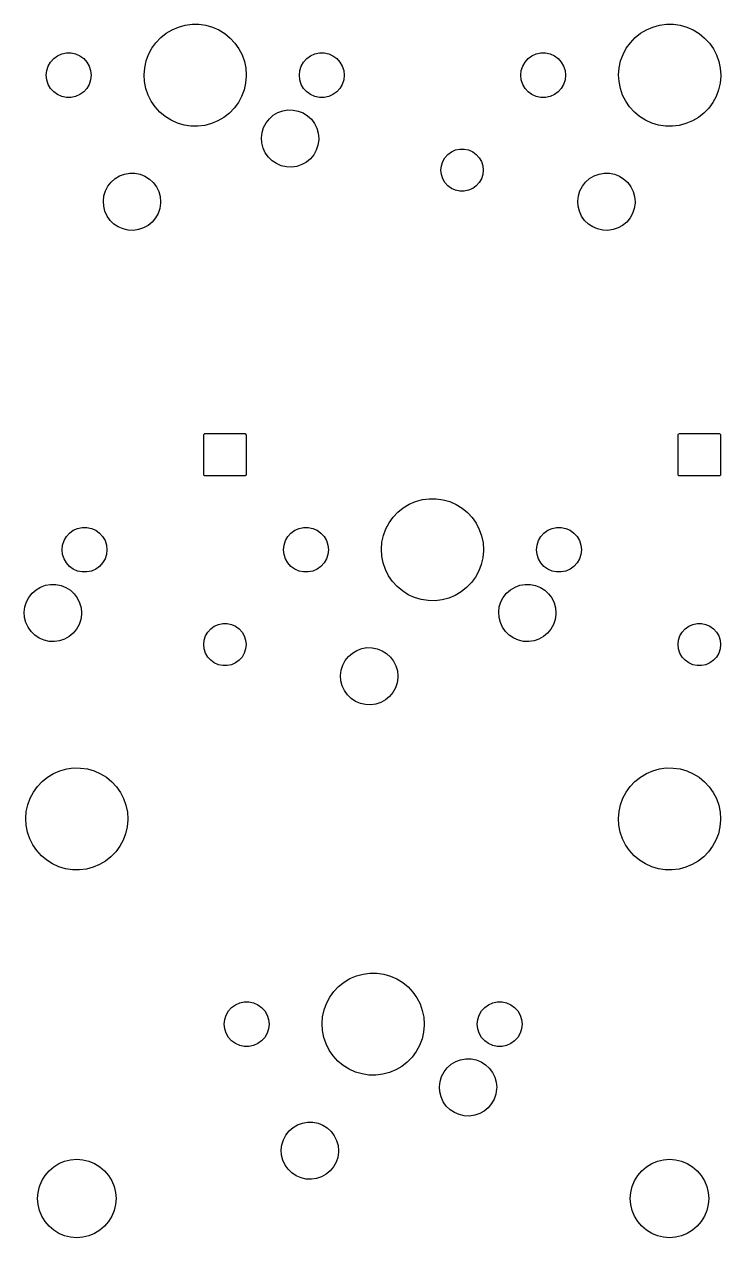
# Model space of a CAD drawing. Extents: x -119 to 120, y -47 to 51.
# Drawn here: x 2.66 to 30.62, y -46.67 to 2.05 of the extents above; entities that cross this region are included whole.
import ezdxf

# ---------------------------------------------------------------- set-up
doc = ezdxf.new("R2010")
doc.units = 0
doc.layers.add('BLACK', color=7, linetype='CONTINUOUS')

msp = doc.modelspace()

# ---------------------------------------------------------------- linework, layer by layer
at = {"layer": 'BLACK', "linetype": 'CONTINUOUS'}
for p, q in [((8.85082, 1.93597), (9.1198, 2.00956)), ((9.1198, 2.00956), (9.39628, 2.04595)), ((9.39628, 2.04595), (9.67514, 2.04449)), ((9.67514, 2.04449), (9.95122, 2.0052)), ((9.95122, 2.0052), (10.2194, 1.92881)), ((27.9008, 1.93597), (28.1698, 2.00956)), ((28.1698, 2.00956), (28.4463, 2.04595)), ((28.4463, 2.04595), (28.7251, 2.04449)), ((28.7251, 2.04449), (29.0012, 2.0052)), ((29.0012, 2.0052), (29.2694, 1.92881)), ((7.94545, 1.30672), (8.1374, 1.509)), ((8.1374, 1.509), (8.35504, 1.68336)), ((8.35504, 1.68336), (8.59432, 1.82656)), ((8.59432, 1.82656), (8.85082, 1.93597)), ((10.2194, 1.92881), (10.4748, 1.81672)), ((10.4748, 1.81672), (10.7125, 1.67101)), ((10.7125, 1.67101), (10.9283, 1.49439)), ((10.9283, 1.49439), (11.1181, 1.29011)), ((26.9954, 1.30672), (27.1874, 1.509)), ((27.1874, 1.509), (27.405, 1.68336)), ((27.405, 1.68336), (27.6443, 1.82656)), ((27.6443, 1.82656), (27.9008, 1.93597)), ((29.2694, 1.92881), (29.5248, 1.81672)), ((29.5248, 1.81672), (29.7625, 1.67101)), ((29.7625, 1.67101), (29.9783, 1.49439)), ((29.9783, 1.49439), (30.1681, 1.29011)), ((7.65223, 0.83381), (7.78272, 1.08026)), ((7.78272, 1.08026), (7.94545, 1.30672)), ((11.1181, 1.29011), (11.2785, 1.06195)), ((11.2785, 1.06195), (11.4064, 0.814153)), ((26.7022, 0.83381), (26.8327, 1.08026)), ((26.8327, 1.08026), (26.9954, 1.30672)), ((30.1681, 1.29011), (30.3285, 1.06195)), ((30.3285, 1.06195), (30.4564, 0.814153)), ((3.62281, 0.366063), (3.71688, 0.529007)), ((3.71688, 0.529007), (3.84278, 0.66883)), ((3.84278, 0.66883), (3.995, 0.779423)), ((3.995, 0.779423), (4.16688, 0.855951)), ((4.16688, 0.855951), (4.35092, 0.89507)), ((4.35092, 0.89507), (4.53908, 0.89507)), ((4.53908, 0.89507), (4.72311, 0.855951)), ((4.72311, 0.855951), (4.895, 0.779423)), ((4.895, 0.779423), (5.04722, 0.66883)), ((5.04722, 0.66883), (5.17312, 0.529007)), ((5.17312, 0.529007), (5.26719, 0.366063)), ((7.49699, 0.29947), (7.5564, 0.571932)), ((7.5564, 0.571932), (7.65223, 0.83381)), ((11.4064, 0.814153), (11.4995, 0.551286)), ((11.4995, 0.551286), (11.556, 0.278217)), ((13.7828, 0.366063), (13.8769, 0.529007)), ((13.8769, 0.529007), (14.0028, 0.66883)), ((14.0028, 0.66883), (14.155, 0.779423)), ((14.155, 0.779423), (14.3269, 0.855951)), ((14.3269, 0.855951), (14.5109, 0.89507)), ((14.5109, 0.89507), (14.6991, 0.89507)), ((14.6991, 0.89507), (14.8831, 0.855951)), ((14.8831, 0.855951), (15.055, 0.779423)), ((15.055, 0.779423), (15.2072, 0.66883)), ((15.2072, 0.66883), (15.3331, 0.529007)), ((15.3331, 0.529007), (15.4272, 0.366063)), ((22.6728, 0.366063), (22.7669, 0.529007)), ((22.7669, 0.529007), (22.8928, 0.66883)), ((22.8928, 0.66883), (23.045, 0.779423)), ((23.045, 0.779423), (23.2169, 0.855951)), ((23.2169, 0.855951), (23.4009, 0.89507)), ((23.4009, 0.89507), (23.5891, 0.89507)), ((23.5891, 0.89507), (23.7731, 0.855951)), ((23.7731, 0.855951), (23.945, 0.779423)), ((23.945, 0.779423), (24.0972, 0.66883)), ((24.0972, 0.66883), (24.2231, 0.529007)), ((24.2231, 0.529007), (24.3172, 0.366063)), ((26.547, 0.29947), (26.6064, 0.571932)), ((26.6064, 0.571932), (26.7022, 0.83381)), ((30.4564, 0.814153), (30.5495, 0.551286)), ((30.5495, 0.551286), (30.606, 0.278217)), ((3.545, 0), (3.56467, 0.187121)), ((3.56467, -0.187121), (3.545, 0)), ((3.56467, 0.187121), (3.62281, 0.366063)), ((5.26719, 0.366063), (5.32533, 0.187121)), ((5.32533, 0.187121), (5.345, 0)), ((5.345, 0), (5.32533, -0.187121)), ((7.47511, 0.021467), (7.49699, 0.29947)), ((7.49116, -0.256933), (7.47511, 0.021467)), ((11.556, 0.278217), (11.575, 0)), ((11.575, 0), (11.5746, -0.042932)), ((13.705, 0), (13.7247, 0.187121)), ((13.7247, -0.187121), (13.705, 0)), ((13.7247, 0.187121), (13.7828, 0.366063)), ((15.4272, 0.366063), (15.4853, 0.187121)), ((15.4853, 0.187121), (15.505, 0)), ((15.505, 0), (15.4853, -0.187121)), ((22.595, 0), (22.6147, 0.187121)), ((22.6147, -0.187121), (22.595, 0)), ((22.6147, 0.187121), (22.6728, 0.366063)), ((24.3172, 0.366063), (24.3753, 0.187121)), ((24.3753, 0.187121), (24.395, 0)), ((24.395, 0), (24.3753, -0.187121)), ((26.5251, 0.021467), (26.547, 0.29947)), ((26.5412, -0.256933), (26.5251, 0.021467)), ((30.606, 0.278217), (30.625, 0)), ((30.625, 0), (30.6245, -0.042932)), ((3.62281, -0.366063), (3.56467, -0.187121)), ((3.71688, -0.529007), (3.62281, -0.366063)), ((5.26719, -0.366063), (5.17312, -0.529007)), ((5.32533, -0.187121), (5.26719, -0.366063)), ((7.54485, -0.530579), (7.49116, -0.256933)), ((11.5498, -0.320691), (11.4875, -0.592515)), ((11.5746, -0.042932), (11.5498, -0.320691)), ((13.7828, -0.366063), (13.7247, -0.187121)), ((13.8769, -0.529007), (13.7828, -0.366063)), ((15.4272, -0.366063), (15.3331, -0.529007)), ((15.4853, -0.187121), (15.4272, -0.366063)), ((22.6728, -0.366063), (22.6147, -0.187121)), ((22.7669, -0.529007), (22.6728, -0.366063)), ((24.3172, -0.366063), (24.2231, -0.529007)), ((24.3753, -0.187121), (24.3172, -0.366063)), ((26.5949, -0.530579), (26.5412, -0.256933)), ((30.5998, -0.320691), (30.5375, -0.592515)), ((30.6245, -0.042932), (30.5998, -0.320691)), ((3.84278, -0.66883), (3.71688, -0.529007)), ((3.995, -0.779423), (3.84278, -0.66883)), ((4.16688, -0.855951), (3.995, -0.779423)), ((4.35092, -0.89507), (4.16688, -0.855951)), ((4.53908, -0.89507), (4.35092, -0.89507)), ((4.72311, -0.855951), (4.53908, -0.89507)), ((4.895, -0.779423), (4.72311, -0.855951)), ((5.04722, -0.66883), (4.895, -0.779423)), ((5.17312, -0.529007), (5.04722, -0.66883)), ((7.63518, -0.794407), (7.54485, -0.530579)), ((7.76048, -1.04353), (7.63518, -0.794407)), ((11.3889, -0.853376), (11.2559, -1.09844)), ((11.4875, -0.592515), (11.3889, -0.853376)), ((14.0028, -0.66883), (13.8769, -0.529007)), ((14.155, -0.779423), (14.0028, -0.66883)), ((14.3269, -0.855951), (14.155, -0.779423)), ((14.5109, -0.89507), (14.3269, -0.855951)), ((14.6991, -0.89507), (14.5109, -0.89507)), ((14.8831, -0.855951), (14.6991, -0.89507)), ((15.055, -0.779423), (14.8831, -0.855951)), ((15.2072, -0.66883), (15.055, -0.779423)), ((15.3331, -0.529007), (15.2072, -0.66883)), ((22.8928, -0.66883), (22.7669, -0.529007)), ((23.045, -0.779423), (22.8928, -0.66883)), ((23.2169, -0.855951), (23.045, -0.779423)), ((23.4009, -0.89507), (23.2169, -0.855951)), ((23.5891, -0.89507), (23.4009, -0.89507)), ((23.7731, -0.855951), (23.5891, -0.89507)), ((23.945, -0.779423), (23.7731, -0.855951)), ((24.0972, -0.66883), (23.945, -0.779423)), ((24.2231, -0.529007), (24.0972, -0.66883)), ((26.6852, -0.794407), (26.5949, -0.530579)), ((26.8105, -1.04353), (26.6852, -0.794407)), ((30.4389, -0.853376), (30.3059, -1.09844)), ((30.5375, -0.592515), (30.4389, -0.853376)), ((7.91843, -1.27335), (7.76048, -1.04353)), ((8.10611, -1.47961), (7.91843, -1.27335)), ((11.0908, -1.32319), (10.8967, -1.52345)), ((11.2559, -1.09844), (11.0908, -1.32319)), ((12.8399, -1.50203), (13.0374, -1.42918)), ((13.0374, -1.42918), (13.2448, -1.39355)), ((13.2448, -1.39355), (13.4552, -1.3963)), ((13.4552, -1.3963), (13.6616, -1.43736)), ((13.6616, -1.43736), (13.8571, -1.51534)), ((26.9684, -1.27335), (26.8105, -1.04353)), ((27.1561, -1.47961), (26.9684, -1.27335)), ((30.1408, -1.32319), (29.9467, -1.52345)), ((30.3059, -1.09844), (30.1408, -1.32319)), ((8.32004, -1.65848), (8.10611, -1.47961)), ((8.55627, -1.80667), (8.32004, -1.65848)), ((8.81043, -1.92143), (8.55627, -1.80667)), ((9.07781, -2.00063), (8.81043, -1.92143)), ((10.1789, -1.94293), (9.90913, -2.01369)), ((10.4365, -1.83621), (10.1789, -1.94293)), ((10.6773, -1.69551), (10.4365, -1.83621)), ((10.8967, -1.52345), (10.6773, -1.69551)), ((12.2725, -2.09991), (12.3705, -1.91366)), ((12.3705, -1.91366), (12.5008, -1.74839)), ((12.5008, -1.74839), (12.659, -1.60963)), ((12.659, -1.60963), (12.8399, -1.50203)), ((13.8571, -1.51534), (14.0351, -1.62764)), ((14.0351, -1.62764), (14.1896, -1.7705)), ((14.1896, -1.7705), (14.3155, -1.93913)), ((14.3155, -1.93913), (14.4086, -2.12788)), ((27.37, -1.65848), (27.1561, -1.47961)), ((27.6063, -1.80667), (27.37, -1.65848)), ((27.8604, -1.92143), (27.6063, -1.80667)), ((28.1278, -2.00063), (27.8604, -1.92143)), ((29.2289, -1.94293), (28.9591, -2.01369)), ((29.4865, -1.83621), (29.2289, -1.94293)), ((29.7273, -1.69551), (29.4865, -1.83621)), ((29.9467, -1.52345), (29.7273, -1.69551)), ((9.35346, -2.04281), (9.07781, -2.00063)), ((9.63229, -2.04719), (9.35346, -2.04281)), ((9.90913, -2.01369), (9.63229, -2.04719)), ((12.1854, -2.5099), (12.2101, -2.3009)), ((12.2101, -2.3009), (12.2725, -2.09991)), ((14.4086, -2.12788), (14.4657, -2.33043)), ((14.4657, -2.33043), (14.485, -2.54)), ((28.4035, -2.04281), (28.1278, -2.00063)), ((28.6823, -2.04719), (28.4035, -2.04281)), ((28.9591, -2.01369), (28.6823, -2.04719)), ((12.1992, -2.7199), (12.1854, -2.5099)), ((12.251, -2.92388), (12.1992, -2.7199)), ((14.4532, -2.80846), (14.3856, -3.00775)), ((14.4834, -2.60019), (14.4532, -2.80846)), ((14.485, -2.54), (14.4834, -2.60019)), ((12.3391, -3.115), (12.251, -2.92388)), ((12.4605, -3.28686), (12.3391, -3.115)), ((12.6113, -3.43372), (12.4605, -3.28686)), ((14.1482, -3.35317), (13.9864, -3.48774)), ((14.2827, -3.19137), (14.1482, -3.35317)), ((14.3856, -3.00775), (14.2827, -3.19137)), ((19.4641, -3.46427), (19.553, -3.31038)), ((19.553, -3.31038), (19.6719, -3.17833)), ((19.6719, -3.17833), (19.8156, -3.07388)), ((19.8156, -3.07388), (19.978, -3.0016)), ((19.978, -3.0016), (20.1518, -2.96466)), ((20.1518, -2.96466), (20.3295, -2.96466)), ((20.3295, -2.96466), (20.5033, -3.0016)), ((20.5033, -3.0016), (20.6656, -3.07388)), ((20.6656, -3.07388), (20.8094, -3.17833)), ((20.8094, -3.17833), (20.9283, -3.31038)), ((20.9283, -3.31038), (21.0171, -3.46427)), ((12.7863, -3.55064), (12.6113, -3.43372)), ((12.9796, -3.63372), (12.7863, -3.55064)), ((13.1849, -3.68016), (12.9796, -3.63372)), ((13.3952, -3.68842), (13.1849, -3.68016)), ((13.6035, -3.65822), (13.3952, -3.68842)), ((13.8027, -3.59058), (13.6035, -3.65822)), ((13.9864, -3.48774), (13.8027, -3.59058)), ((19.3906, -3.81), (19.4092, -3.63327)), ((19.4092, -3.98672), (19.3906, -3.81)), ((19.4092, -3.63327), (19.4641, -3.46427)), ((21.0171, -3.46427), (21.072, -3.63327)), ((21.072, -3.63327), (21.0906, -3.81)), ((21.0906, -3.81), (21.072, -3.98672)), ((6.02053, -4.45366), (6.15082, -4.28839)), ((6.15082, -4.28839), (6.30905, -4.14963)), ((6.30905, -4.14963), (6.48991, -4.04203)), ((6.48991, -4.04203), (6.68736, -3.96918)), ((6.68736, -3.96918), (6.89477, -3.93354)), ((6.89477, -3.93354), (7.10521, -3.9363)), ((7.10521, -3.9363), (7.31162, -3.97736)), ((7.31162, -3.97736), (7.50709, -4.05534)), ((7.50709, -4.05534), (7.68508, -4.16764)), ((7.68508, -4.16764), (7.83962, -4.3105)), ((7.83962, -4.3105), (7.96554, -4.47913)), ((19.4641, -4.15573), (19.4092, -3.98672)), ((19.553, -4.30962), (19.4641, -4.15573)), ((19.6719, -4.44167), (19.553, -4.30962)), ((20.9283, -4.30962), (20.8094, -4.44167)), ((21.0171, -4.15573), (20.9283, -4.30962)), ((21.072, -3.98672), (21.0171, -4.15573)), ((25.0705, -4.45366), (25.2008, -4.28839)), ((25.2008, -4.28839), (25.359, -4.14963)), ((25.359, -4.14963), (25.5399, -4.04203)), ((25.5399, -4.04203), (25.7374, -3.96918)), ((25.7374, -3.96918), (25.9448, -3.93354)), ((25.9448, -3.93354), (26.1552, -3.9363)), ((26.1552, -3.9363), (26.3616, -3.97736)), ((26.3616, -3.97736), (26.5571, -4.05534)), ((26.5571, -4.05534), (26.7351, -4.16764)), ((26.7351, -4.16764), (26.8896, -4.3105)), ((26.8896, -4.3105), (27.0155, -4.47913)), ((5.83539, -5.0499), (5.86013, -4.8409)), ((5.86013, -4.8409), (5.92254, -4.63991)), ((5.92254, -4.63991), (6.02053, -4.45366)), ((7.96554, -4.47913), (8.05862, -4.66788)), ((8.05862, -4.66788), (8.11574, -4.87043)), ((8.11574, -4.87043), (8.135, -5.08)), ((19.8156, -4.54612), (19.6719, -4.44167)), ((19.978, -4.6184), (19.8156, -4.54612)), ((20.1518, -4.65534), (19.978, -4.6184)), ((20.3295, -4.65534), (20.1518, -4.65534)), ((20.5033, -4.6184), (20.3295, -4.65534)), ((20.6656, -4.54612), (20.5033, -4.6184)), ((20.8094, -4.44167), (20.6656, -4.54612)), ((24.8854, -5.0499), (24.9101, -4.8409)), ((24.9101, -4.8409), (24.9725, -4.63991)), ((24.9725, -4.63991), (25.0705, -4.45366)), ((27.0155, -4.47913), (27.1086, -4.66788)), ((27.1086, -4.66788), (27.1657, -4.87043)), ((27.1657, -4.87043), (27.185, -5.08)), ((5.84916, -5.2599), (5.83539, -5.0499)), ((5.90096, -5.46388), (5.84916, -5.2599)), ((8.10323, -5.34846), (8.03558, -5.54775)), ((8.13342, -5.14019), (8.10323, -5.34846)), ((8.135, -5.08), (8.13342, -5.14019)), ((24.8992, -5.2599), (24.8854, -5.0499)), ((24.951, -5.46388), (24.8992, -5.2599)), ((27.1532, -5.34846), (27.0856, -5.54775)), ((27.1834, -5.14019), (27.1532, -5.34846)), ((27.185, -5.08), (27.1834, -5.14019)), ((5.98907, -5.655), (5.90096, -5.46388)), ((6.11053, -5.82686), (5.98907, -5.655)), ((6.26128, -5.97372), (6.11053, -5.82686)), ((7.93274, -5.73137), (7.79817, -5.89317)), ((8.03558, -5.54775), (7.93274, -5.73137)), ((25.0391, -5.655), (24.951, -5.46388)), ((25.1605, -5.82686), (25.0391, -5.655)), ((25.3113, -5.97372), (25.1605, -5.82686)), ((26.9827, -5.73137), (26.8482, -5.89317)), ((27.0856, -5.54775), (26.9827, -5.73137)), ((6.43627, -6.09064), (6.26128, -5.97372)), ((6.62963, -6.17371), (6.43627, -6.09064)), ((6.83489, -6.22016), (6.62963, -6.17371)), ((7.04519, -6.22842), (6.83489, -6.22016)), ((7.25346, -6.19822), (7.04519, -6.22842)), ((7.45275, -6.13058), (7.25346, -6.19822)), ((7.63637, -6.02774), (7.45275, -6.13058)), ((7.79817, -5.89317), (7.63637, -6.02774)), ((25.4863, -6.09064), (25.3113, -5.97372)), ((25.6796, -6.17371), (25.4863, -6.09064)), ((25.8849, -6.22016), (25.6796, -6.17371)), ((26.0952, -6.22842), (25.8849, -6.22016)), ((26.3035, -6.19822), (26.0952, -6.22842)), ((26.5027, -6.13058), (26.3035, -6.19822)), ((26.6864, -6.02774), (26.5027, -6.13058)), ((26.8482, -5.89317), (26.6864, -6.02774)), ((9.86562, -14.44), (9.86943, -14.4209)), ((9.86562, -16.04), (9.86562, -14.44)), ((9.86943, -14.4209), (9.88027, -14.4046)), ((9.88027, -14.4046), (9.89649, -14.3938)), ((9.89649, -14.3938), (9.91563, -14.39)), ((9.91563, -14.39), (11.5156, -14.39)), ((11.5156, -14.39), (11.5348, -14.3938)), ((11.5348, -14.3938), (11.551, -14.4046)), ((11.551, -14.4046), (11.5618, -14.4209)), ((11.5618, -14.4209), (11.5656, -14.44)), ((11.5656, -14.44), (11.5656, -16.04)), ((28.9156, -14.44), (28.9194, -14.4209)), ((28.9156, -16.04), (28.9156, -14.44)), ((28.9194, -14.4209), (28.9303, -14.4046)), ((28.9303, -14.4046), (28.9465, -14.3938)), ((28.9465, -14.3938), (28.9656, -14.39)), ((28.9656, -14.39), (30.5656, -14.39)), ((30.5656, -14.39), (30.5848, -14.3938)), ((30.5848, -14.3938), (30.601, -14.4046)), ((30.601, -14.4046), (30.6118, -14.4209)), ((30.6118, -14.4209), (30.6156, -14.44)), ((30.6156, -14.44), (30.6156, -16.04)), ((9.86943, -16.0591), (9.86562, -16.04)), ((9.88027, -16.0754), (9.86943, -16.0591)), ((9.89649, -16.0862), (9.88027, -16.0754)), ((11.551, -16.0754), (11.5348, -16.0862)), ((11.5618, -16.0591), (11.551, -16.0754)), ((11.5656, -16.04), (11.5618, -16.0591)), ((28.9194, -16.0591), (28.9156, -16.04)), ((28.9303, -16.0754), (28.9194, -16.0591)), ((28.9465, -16.0862), (28.9303, -16.0754)), ((30.601, -16.0754), (30.5848, -16.0862)), ((30.6118, -16.0591), (30.601, -16.0754)), ((30.6156, -16.04), (30.6118, -16.0591)), ((9.91563, -16.09), (9.89649, -16.0862)), ((11.5156, -16.09), (9.91563, -16.09)), ((11.5348, -16.0862), (11.5156, -16.09)), ((28.9656, -16.09), (28.9465, -16.0862)), ((30.5656, -16.09), (28.9656, -16.09)), ((30.5848, -16.0862), (30.5656, -16.09)), ((18.3758, -17.114), (18.6448, -17.0404)), ((18.6448, -17.0404), (18.9213, -17.004)), ((18.9213, -17.004), (19.2001, -17.0055)), ((19.2001, -17.0055), (19.4762, -17.0448)), ((19.4762, -17.0448), (19.7444, -17.1212)), ((17.6624, -17.541), (17.88, -17.3666)), ((17.88, -17.3666), (18.1193, -17.2234)), ((18.1193, -17.2234), (18.3758, -17.114)), ((19.7444, -17.1212), (19.9998, -17.2333)), ((19.9998, -17.2333), (20.2375, -17.379)), ((20.2375, -17.379), (20.4533, -17.5556)), ((17.1772, -18.2162), (17.3077, -17.9697)), ((17.3077, -17.9697), (17.4704, -17.7433)), ((17.4704, -17.7433), (17.6624, -17.541)), ((20.4533, -17.5556), (20.6431, -17.7599)), ((20.6431, -17.7599), (20.8035, -17.988)), ((20.8035, -17.988), (20.9314, -18.2358)), ((4.35189, -18.521), (4.47778, -18.3812)), ((4.47778, -18.3812), (4.63, -18.2706)), ((4.63, -18.2706), (4.80188, -18.194)), ((4.80188, -18.194), (4.98592, -18.1549)), ((4.98592, -18.1549), (5.17408, -18.1549)), ((5.17408, -18.1549), (5.35811, -18.194)), ((5.35811, -18.194), (5.53, -18.2706)), ((5.53, -18.2706), (5.68222, -18.3812)), ((5.68222, -18.3812), (5.80811, -18.521)), ((13.2419, -18.521), (13.3678, -18.3812)), ((13.3678, -18.3812), (13.52, -18.2706)), ((13.52, -18.2706), (13.6919, -18.194)), ((13.6919, -18.194), (13.8759, -18.1549)), ((13.8759, -18.1549), (14.0641, -18.1549)), ((14.0641, -18.1549), (14.2481, -18.194)), ((14.2481, -18.194), (14.42, -18.2706)), ((14.42, -18.2706), (14.5722, -18.3812)), ((14.5722, -18.3812), (14.6981, -18.521)), ((17.022, -18.7505), (17.0814, -18.4781)), ((17.0814, -18.4781), (17.1772, -18.2162)), ((20.9314, -18.2358), (21.0245, -18.4987)), ((21.0245, -18.4987), (21.081, -18.7718)), ((23.4019, -18.521), (23.5278, -18.3812)), ((23.5278, -18.3812), (23.68, -18.2706)), ((23.68, -18.2706), (23.8519, -18.194)), ((23.8519, -18.194), (24.0359, -18.1549)), ((24.0359, -18.1549), (24.2241, -18.1549)), ((24.2241, -18.1549), (24.4081, -18.194)), ((24.4081, -18.194), (24.58, -18.2706)), ((24.58, -18.2706), (24.7322, -18.3812)), ((24.7322, -18.3812), (24.8581, -18.521)), ((4.18, -19.05), (4.19967, -18.8629)), ((4.19967, -18.8629), (4.25781, -18.6839)), ((4.25781, -18.6839), (4.35189, -18.521)), ((5.80811, -18.521), (5.90219, -18.6839)), ((5.90219, -18.6839), (5.96033, -18.8629)), ((5.96033, -18.8629), (5.98, -19.05)), ((13.07, -19.05), (13.0897, -18.8629)), ((13.0897, -18.8629), (13.1478, -18.6839)), ((13.1478, -18.6839), (13.2419, -18.521)), ((14.6981, -18.521), (14.7922, -18.6839)), ((14.7922, -18.6839), (14.8503, -18.8629)), ((14.8503, -18.8629), (14.87, -19.05)), ((17.0001, -19.0285), (17.022, -18.7505)), ((21.081, -18.7718), (21.1, -19.05)), ((23.23, -19.05), (23.2497, -18.8629)), ((23.2497, -18.8629), (23.3078, -18.6839)), ((23.3078, -18.6839), (23.4019, -18.521)), ((24.8581, -18.521), (24.9522, -18.6839)), ((24.9522, -18.6839), (25.0103, -18.8629)), ((25.0103, -18.8629), (25.03, -19.05)), ((4.19967, -19.2371), (4.18, -19.05)), ((4.25781, -19.4161), (4.19967, -19.2371)), ((4.35189, -19.579), (4.25781, -19.4161)), ((5.90219, -19.4161), (5.80811, -19.579)), ((5.96033, -19.2371), (5.90219, -19.4161)), ((5.98, -19.05), (5.96033, -19.2371)), ((13.0897, -19.2371), (13.07, -19.05)), ((13.1478, -19.4161), (13.0897, -19.2371)), ((13.2419, -19.579), (13.1478, -19.4161)), ((14.7922, -19.4161), (14.6981, -19.579)), ((14.8503, -19.2371), (14.7922, -19.4161)), ((14.87, -19.05), (14.8503, -19.2371)), ((17.0162, -19.3069), (17.0001, -19.0285)), ((17.0699, -19.5806), (17.0162, -19.3069)), ((21.0748, -19.3707), (21.0125, -19.6425)), ((21.0996, -19.0929), (21.0748, -19.3707)), ((21.1, -19.05), (21.0996, -19.0929)), ((23.2497, -19.2371), (23.23, -19.05)), ((23.3078, -19.4161), (23.2497, -19.2371)), ((23.4019, -19.579), (23.3078, -19.4161)), ((24.9522, -19.4161), (24.8581, -19.579)), ((25.0103, -19.2371), (24.9522, -19.4161)), ((25.03, -19.05), (25.0103, -19.2371)), ((4.47778, -19.7188), (4.35189, -19.579)), ((4.63, -19.8294), (4.47778, -19.7188)), ((4.80188, -19.906), (4.63, -19.8294)), ((4.98592, -19.9451), (4.80188, -19.906)), ((5.17408, -19.9451), (4.98592, -19.9451)), ((5.35811, -19.906), (5.17408, -19.9451)), ((5.53, -19.8294), (5.35811, -19.906)), ((5.68222, -19.7188), (5.53, -19.8294)), ((5.80811, -19.579), (5.68222, -19.7188)), ((13.3678, -19.7188), (13.2419, -19.579)), ((13.52, -19.8294), (13.3678, -19.7188)), ((13.6919, -19.906), (13.52, -19.8294)), ((13.8759, -19.9451), (13.6919, -19.906)), ((14.0641, -19.9451), (13.8759, -19.9451)), ((14.2481, -19.906), (14.0641, -19.9451)), ((14.42, -19.8294), (14.2481, -19.906)), ((14.5722, -19.7188), (14.42, -19.8294)), ((14.6981, -19.579), (14.5722, -19.7188)), ((17.1602, -19.8444), (17.0699, -19.5806)), ((17.2855, -20.0935), (17.1602, -19.8444)), ((20.9139, -19.9034), (20.7809, -20.1484)), ((21.0125, -19.6425), (20.9139, -19.9034)), ((23.5278, -19.7188), (23.4019, -19.579)), ((23.68, -19.8294), (23.5278, -19.7188)), ((23.8519, -19.906), (23.68, -19.8294)), ((24.0359, -19.9451), (23.8519, -19.906)), ((24.2241, -19.9451), (24.0359, -19.9451)), ((24.4081, -19.906), (24.2241, -19.9451)), ((24.58, -19.8294), (24.4081, -19.906)), ((24.7322, -19.7188), (24.58, -19.8294)), ((24.8581, -19.579), (24.7322, -19.7188)), ((3.51236, -20.4792), (3.71977, -20.4435)), ((3.71977, -20.4435), (3.93021, -20.4463)), ((3.93021, -20.4463), (4.13662, -20.4874)), ((17.4434, -20.3234), (17.2855, -20.0935)), ((17.6311, -20.5296), (17.4434, -20.3234)), ((20.6158, -20.3732), (20.4217, -20.5734)), ((20.7809, -20.1484), (20.6158, -20.3732)), ((22.5624, -20.4792), (22.7698, -20.4435)), ((22.7698, -20.4435), (22.9802, -20.4463)), ((22.9802, -20.4463), (23.1866, -20.4874)), ((2.84553, -20.9637), (2.97582, -20.7984)), ((2.97582, -20.7984), (3.13405, -20.6596)), ((3.13405, -20.6596), (3.31491, -20.552)), ((3.31491, -20.552), (3.51236, -20.4792)), ((4.13662, -20.4874), (4.33209, -20.5653)), ((4.33209, -20.5653), (4.51008, -20.6776)), ((4.51008, -20.6776), (4.66462, -20.8205)), ((4.66462, -20.8205), (4.79054, -20.9891)), ((17.845, -20.7085), (17.6311, -20.5296)), ((18.0813, -20.8567), (17.845, -20.7085)), ((18.3354, -20.9714), (18.0813, -20.8567)), ((19.9615, -20.8862), (19.7039, -20.9929)), ((20.2023, -20.7455), (19.9615, -20.8862)), ((20.4217, -20.5734), (20.2023, -20.7455)), ((21.8955, -20.9637), (22.0258, -20.7984)), ((22.0258, -20.7984), (22.184, -20.6596)), ((22.184, -20.6596), (22.3649, -20.552)), ((22.3649, -20.552), (22.5624, -20.4792)), ((23.1866, -20.4874), (23.3821, -20.5653)), ((23.3821, -20.5653), (23.5601, -20.6776)), ((23.5601, -20.6776), (23.7146, -20.8205)), ((23.7146, -20.8205), (23.8405, -20.9891)), ((2.66039, -21.5599), (2.68513, -21.3509)), ((2.68513, -21.3509), (2.74754, -21.1499)), ((2.74754, -21.1499), (2.84553, -20.9637)), ((4.79054, -20.9891), (4.88362, -21.1779)), ((4.88362, -21.1779), (4.94074, -21.3804)), ((4.94074, -21.3804), (4.96, -21.59)), ((18.6028, -21.0506), (18.3354, -20.9714)), ((18.8785, -21.0928), (18.6028, -21.0506)), ((19.1573, -21.0972), (18.8785, -21.0928)), ((19.4341, -21.0637), (19.1573, -21.0972)), ((19.7039, -20.9929), (19.4341, -21.0637)), ((21.7104, -21.5599), (21.7351, -21.3509)), ((21.7351, -21.3509), (21.7975, -21.1499)), ((21.7975, -21.1499), (21.8955, -20.9637)), ((23.8405, -20.9891), (23.9336, -21.1779)), ((23.9336, -21.1779), (23.9907, -21.3804)), ((23.9907, -21.3804), (24.01, -21.59)), ((2.67416, -21.7699), (2.66039, -21.5599)), ((2.72596, -21.9739), (2.67416, -21.7699)), ((4.92822, -21.8585), (4.86058, -22.0577)), ((4.95842, -21.6502), (4.92822, -21.8585)), ((4.96, -21.59), (4.95842, -21.6502)), ((21.7242, -21.7699), (21.7104, -21.5599)), ((21.776, -21.9739), (21.7242, -21.7699)), ((23.9782, -21.8585), (23.9106, -22.0577)), ((24.0084, -21.6502), (23.9782, -21.8585)), ((24.01, -21.59), (24.0084, -21.6502)), ((2.81407, -22.165), (2.72596, -21.9739)), ((2.93553, -22.3369), (2.81407, -22.165)), ((3.08628, -22.4837), (2.93553, -22.3369)), ((4.62317, -22.4032), (4.46137, -22.5377)), ((4.75774, -22.2414), (4.62317, -22.4032)), ((4.86058, -22.0577), (4.75774, -22.2414)), ((9.93911, -22.5143), (10.028, -22.3604)), ((10.028, -22.3604), (10.1469, -22.2283)), ((10.1469, -22.2283), (10.2906, -22.1239)), ((10.2906, -22.1239), (10.453, -22.0516)), ((10.453, -22.0516), (10.6268, -22.0147)), ((10.6268, -22.0147), (10.8045, -22.0147)), ((10.8045, -22.0147), (10.9783, -22.0516)), ((10.9783, -22.0516), (11.1406, -22.1239)), ((11.1406, -22.1239), (11.2844, -22.2283)), ((11.2844, -22.2283), (11.4033, -22.3604)), ((11.4033, -22.3604), (11.4921, -22.5143)), ((21.8641, -22.165), (21.776, -21.9739)), ((21.9855, -22.3369), (21.8641, -22.165)), ((22.1363, -22.4837), (21.9855, -22.3369)), ((23.6732, -22.4032), (23.5114, -22.5377)), ((23.8077, -22.2414), (23.6732, -22.4032)), ((23.9106, -22.0577), (23.8077, -22.2414)), ((28.9891, -22.5143), (29.078, -22.3604)), ((29.078, -22.3604), (29.1969, -22.2283)), ((29.1969, -22.2283), (29.3406, -22.1239)), ((29.3406, -22.1239), (29.503, -22.0516)), ((29.503, -22.0516), (29.6768, -22.0147)), ((29.6768, -22.0147), (29.8545, -22.0147)), ((29.8545, -22.0147), (30.0283, -22.0516)), ((30.0283, -22.0516), (30.1906, -22.1239)), ((30.1906, -22.1239), (30.3344, -22.2283)), ((30.3344, -22.2283), (30.4533, -22.3604)), ((30.4533, -22.3604), (30.5421, -22.5143)), ((3.26127, -22.6006), (3.08628, -22.4837)), ((3.45463, -22.6837), (3.26127, -22.6006)), ((3.65989, -22.7302), (3.45463, -22.6837)), ((3.87019, -22.7384), (3.65989, -22.7302)), ((4.07846, -22.7082), (3.87019, -22.7384)), ((4.27775, -22.6406), (4.07846, -22.7082)), ((4.46137, -22.5377), (4.27775, -22.6406)), ((9.86562, -22.86), (9.8842, -22.6833)), ((9.8842, -23.0367), (9.86562, -22.86)), ((9.8842, -22.6833), (9.93911, -22.5143)), ((11.4921, -22.5143), (11.547, -22.6833)), ((11.547, -22.6833), (11.5656, -22.86)), ((11.5656, -22.86), (11.547, -23.0367)), ((22.3113, -22.6006), (22.1363, -22.4837)), ((22.5046, -22.6837), (22.3113, -22.6006)), ((22.7099, -22.7302), (22.5046, -22.6837)), ((22.9202, -22.7384), (22.7099, -22.7302)), ((23.1285, -22.7082), (22.9202, -22.7384)), ((23.3277, -22.6406), (23.1285, -22.7082)), ((23.5114, -22.5377), (23.3277, -22.6406)), ((28.9156, -22.86), (28.9342, -22.6833)), ((28.9342, -23.0367), (28.9156, -22.86)), ((28.9342, -22.6833), (28.9891, -22.5143)), ((30.5421, -22.5143), (30.597, -22.6833)), ((30.597, -22.6833), (30.6156, -22.86)), ((30.6156, -22.86), (30.597, -23.0367)), ((9.93911, -23.2057), (9.8842, -23.0367)), ((10.028, -23.3596), (9.93911, -23.2057)), ((10.1469, -23.4917), (10.028, -23.3596)), ((11.4033, -23.3596), (11.2844, -23.4917)), ((11.4921, -23.2057), (11.4033, -23.3596)), ((11.547, -23.0367), (11.4921, -23.2057)), ((15.5455, -23.5037), (15.6758, -23.3384)), ((15.6758, -23.3384), (15.834, -23.1996)), ((15.834, -23.1996), (16.0149, -23.092)), ((16.0149, -23.092), (16.2124, -23.0192)), ((16.2124, -23.0192), (16.4198, -22.9835)), ((16.4198, -22.9835), (16.6302, -22.9863)), ((16.6302, -22.9863), (16.8366, -23.0274)), ((16.8366, -23.0274), (17.0321, -23.1053)), ((17.0321, -23.1053), (17.2101, -23.2176)), ((17.2101, -23.2176), (17.3646, -23.3605)), ((17.3646, -23.3605), (17.4905, -23.5291)), ((28.9891, -23.2057), (28.9342, -23.0367)), ((29.078, -23.3596), (28.9891, -23.2057)), ((29.1969, -23.4917), (29.078, -23.3596)), ((30.4533, -23.3596), (30.3344, -23.4917)), ((30.5421, -23.2057), (30.4533, -23.3596)), ((30.597, -23.0367), (30.5421, -23.2057)), ((10.2906, -23.5961), (10.1469, -23.4917)), ((10.453, -23.6684), (10.2906, -23.5961)), ((10.6268, -23.7053), (10.453, -23.6684)), ((10.8045, -23.7053), (10.6268, -23.7053)), ((10.9783, -23.6684), (10.8045, -23.7053)), ((11.1406, -23.5961), (10.9783, -23.6684)), ((11.2844, -23.4917), (11.1406, -23.5961)), ((15.3851, -23.8909), (15.4475, -23.6899)), ((15.4475, -23.6899), (15.5455, -23.5037)), ((17.4905, -23.5291), (17.5836, -23.7179)), ((17.5836, -23.7179), (17.6407, -23.9204)), ((29.3406, -23.5961), (29.1969, -23.4917)), ((29.503, -23.6684), (29.3406, -23.5961)), ((29.6768, -23.7053), (29.503, -23.6684)), ((29.8545, -23.7053), (29.6768, -23.7053)), ((30.0283, -23.6684), (29.8545, -23.7053)), ((30.1906, -23.5961), (30.0283, -23.6684)), ((30.3344, -23.4917), (30.1906, -23.5961)), ((15.3604, -24.0999), (15.3851, -23.8909)), ((15.3742, -24.3099), (15.3604, -24.0999)), ((15.426, -24.5139), (15.3742, -24.3099)), ((17.6584, -24.1902), (17.6282, -24.3985)), ((17.6407, -23.9204), (17.66, -24.13)), ((17.66, -24.13), (17.6584, -24.1902)), ((15.5141, -24.705), (15.426, -24.5139)), ((15.6355, -24.8769), (15.5141, -24.705)), ((17.4577, -24.7814), (17.3232, -24.9432)), ((17.5606, -24.5977), (17.4577, -24.7814)), ((17.6282, -24.3985), (17.5606, -24.5977)), ((15.7863, -25.0237), (15.6355, -24.8769)), ((15.9613, -25.1406), (15.7863, -25.0237)), ((16.1546, -25.2237), (15.9613, -25.1406)), ((16.3599, -25.2702), (16.1546, -25.2237)), ((16.5702, -25.2784), (16.3599, -25.2702)), ((16.7785, -25.2482), (16.5702, -25.2784)), ((16.9777, -25.1806), (16.7785, -25.2482)), ((17.1614, -25.0777), (16.9777, -25.1806)), ((17.3232, -24.9432), (17.1614, -25.0777)), ((3.38115, -28.351), (3.59879, -28.1766)), ((3.59879, -28.1766), (3.83807, -28.0334)), ((3.83807, -28.0334), (4.09457, -27.924)), ((4.09457, -27.924), (4.36355, -27.8504)), ((4.36355, -27.8504), (4.64003, -27.814)), ((4.64003, -27.814), (4.91889, -27.8155)), ((4.91889, -27.8155), (5.19497, -27.8548)), ((5.19497, -27.8548), (5.46316, -27.9312)), ((5.46316, -27.9312), (5.71851, -28.0433)), ((5.71851, -28.0433), (5.95628, -28.189)), ((5.95628, -28.189), (6.17207, -28.3656)), ((27.1812, -28.351), (27.3988, -28.1766)), ((27.3988, -28.1766), (27.6381, -28.0334)), ((27.6381, -28.0334), (27.8946, -27.924)), ((27.8946, -27.924), (28.1636, -27.8504)), ((28.1636, -27.8504), (28.44, -27.814)), ((28.44, -27.814), (28.7189, -27.8155)), ((28.7189, -27.8155), (28.995, -27.8548)), ((28.995, -27.8548), (29.2632, -27.9312)), ((29.2632, -27.9312), (29.5185, -28.0433)), ((29.5185, -28.0433), (29.7563, -28.189)), ((29.7563, -28.189), (29.9721, -28.3656)), ((3.02647, -28.7797), (3.1892, -28.5533)), ((3.1892, -28.5533), (3.38115, -28.351)), ((6.17207, -28.3656), (6.3619, -28.5699)), ((6.3619, -28.5699), (6.52225, -28.798)), ((26.8265, -28.7797), (26.9892, -28.5533)), ((26.9892, -28.5533), (27.1812, -28.351)), ((29.9721, -28.3656), (30.1619, -28.5699)), ((30.1619, -28.5699), (30.3222, -28.798)), ((2.80015, -29.2881), (2.89598, -29.0262)), ((2.89598, -29.0262), (3.02647, -28.7797)), ((6.52225, -28.798), (6.65015, -29.0458)), ((6.65015, -29.0458), (6.74323, -29.3087)), ((26.6001, -29.2881), (26.696, -29.0262)), ((26.696, -29.0262), (26.8265, -28.7797)), ((30.3222, -28.798), (30.4501, -29.0458)), ((30.4501, -29.0458), (30.5432, -29.3087)), ((2.71886, -29.8385), (2.74074, -29.5605)), ((2.74074, -29.5605), (2.80015, -29.2881)), ((6.74323, -29.3087), (6.79978, -29.5818)), ((6.79978, -29.5818), (6.81875, -29.86)), ((26.5189, -29.8385), (26.5407, -29.5605)), ((26.5407, -29.5605), (26.6001, -29.2881)), ((30.5432, -29.3087), (30.5998, -29.5818)), ((30.5998, -29.5818), (30.6187, -29.86)), ((2.73491, -30.1169), (2.71886, -29.8385)), ((2.7886, -30.3906), (2.73491, -30.1169)), ((6.79351, -30.1807), (6.73125, -30.4525)), ((6.8183, -29.9029), (6.79351, -30.1807)), ((6.81875, -29.86), (6.8183, -29.9029)), ((26.5349, -30.1169), (26.5189, -29.8385)), ((26.5886, -30.3906), (26.5349, -30.1169)), ((30.5935, -30.1807), (30.5313, -30.4525)), ((30.6183, -29.9029), (30.5935, -30.1807)), ((30.6187, -29.86), (30.6183, -29.9029)), ((2.87893, -30.6544), (2.7886, -30.3906)), ((3.00423, -30.9035), (2.87893, -30.6544)), ((6.73125, -30.4525), (6.63268, -30.7134)), ((26.6789, -30.6544), (26.5886, -30.3906)), ((26.8042, -30.9035), (26.6789, -30.6544)), ((30.5313, -30.4525), (30.4327, -30.7134)), ((3.16218, -31.1334), (3.00423, -30.9035)), ((3.34986, -31.3396), (3.16218, -31.1334)), ((6.49962, -30.9584), (6.33453, -31.1832)), ((6.63268, -30.7134), (6.49962, -30.9584)), ((26.9622, -31.1334), (26.8042, -30.9035)), ((27.1499, -31.3396), (26.9622, -31.1334)), ((30.2996, -30.9584), (30.1345, -31.1832)), ((30.4327, -30.7134), (30.2996, -30.9584)), ((3.56379, -31.5185), (3.34986, -31.3396)), ((3.80002, -31.6667), (3.56379, -31.5185)), ((4.05418, -31.7814), (3.80002, -31.6667)), ((5.92102, -31.5555), (5.68025, -31.6962)), ((6.14047, -31.3834), (5.92102, -31.5555)), ((6.33453, -31.1832), (6.14047, -31.3834)), ((27.3638, -31.5185), (27.1499, -31.3396)), ((27.6, -31.6667), (27.3638, -31.5185)), ((27.8542, -31.7814), (27.6, -31.6667)), ((29.721, -31.5555), (29.4803, -31.6962)), ((29.9405, -31.3834), (29.721, -31.5555)), ((30.1345, -31.1832), (29.9405, -31.3834)), ((4.32156, -31.8606), (4.05418, -31.7814)), ((4.59721, -31.9028), (4.32156, -31.8606)), ((4.87604, -31.9072), (4.59721, -31.9028)), ((5.15288, -31.8737), (4.87604, -31.9072)), ((5.42262, -31.8029), (5.15288, -31.8737)), ((5.68025, -31.6962), (5.42262, -31.8029)), ((28.1216, -31.8606), (27.8542, -31.7814)), ((28.3972, -31.9028), (28.1216, -31.8606)), ((28.676, -31.9072), (28.3972, -31.9028)), ((28.9529, -31.8737), (28.676, -31.9072)), ((29.2226, -31.8029), (28.9529, -31.8737)), ((29.4803, -31.6962), (29.2226, -31.8029)), ((15.2812, -36.591), (15.4988, -36.4166)), ((15.4988, -36.4166), (15.7381, -36.2734)), ((15.7381, -36.2734), (15.9946, -36.164)), ((15.9946, -36.164), (16.2636, -36.0904)), ((16.2636, -36.0904), (16.54, -36.054)), ((16.54, -36.054), (16.8189, -36.0555)), ((16.8189, -36.0555), (17.095, -36.0948)), ((17.095, -36.0948), (17.3632, -36.1712)), ((17.3632, -36.1712), (17.6185, -36.2833)), ((17.6185, -36.2833), (17.8563, -36.429)), ((17.8563, -36.429), (18.0721, -36.6056)), ((14.796, -37.2662), (14.9265, -37.0197)), ((14.9265, -37.0197), (15.0892, -36.7933)), ((15.0892, -36.7933), (15.2812, -36.591)), ((18.0721, -36.6056), (18.2619, -36.8099)), ((18.2619, -36.8099), (18.4222, -37.038)), ((10.8606, -37.571), (10.9865, -37.4312)), ((10.9865, -37.4312), (11.1387, -37.3206)), ((11.1387, -37.3206), (11.3106, -37.244)), ((11.3106, -37.244), (11.4947, -37.2049)), ((11.4947, -37.2049), (11.6828, -37.2049)), ((11.6828, -37.2049), (11.8669, -37.244)), ((11.8669, -37.244), (12.0388, -37.3206)), ((12.0388, -37.3206), (12.191, -37.4312)), ((12.191, -37.4312), (12.3169, -37.571)), ((14.7001, -37.5281), (14.796, -37.2662)), ((18.4222, -37.038), (18.5501, -37.2858)), ((18.5501, -37.2858), (18.6432, -37.5487)), ((21.0206, -37.571), (21.1465, -37.4312)), ((21.1465, -37.4312), (21.2987, -37.3206)), ((21.2987, -37.3206), (21.4706, -37.244)), ((21.4706, -37.244), (21.6547, -37.2049)), ((21.6547, -37.2049), (21.8428, -37.2049)), ((21.8428, -37.2049), (22.0269, -37.244)), ((22.0269, -37.244), (22.1988, -37.3206)), ((22.1988, -37.3206), (22.351, -37.4312)), ((22.351, -37.4312), (22.4769, -37.571)), ((10.6887, -38.1), (10.7084, -37.9129)), ((10.7084, -37.9129), (10.7666, -37.7339)), ((10.7666, -37.7339), (10.8606, -37.571)), ((12.3169, -37.571), (12.4109, -37.7339)), ((12.4109, -37.7339), (12.4691, -37.9129)), ((12.4691, -37.9129), (12.4887, -38.1)), ((14.6189, -38.0785), (14.6407, -37.8005)), ((14.6407, -37.8005), (14.7001, -37.5281)), ((18.6432, -37.5487), (18.6998, -37.8218)), ((18.6998, -37.8218), (18.7188, -38.1)), ((20.8487, -38.1), (20.8684, -37.9129)), ((20.8684, -37.9129), (20.9266, -37.7339)), ((20.9266, -37.7339), (21.0206, -37.571)), ((22.4769, -37.571), (22.5709, -37.7339)), ((22.5709, -37.7339), (22.6291, -37.9129)), ((22.6291, -37.9129), (22.6487, -38.1)), ((10.7084, -38.2871), (10.6887, -38.1)), ((10.7666, -38.4661), (10.7084, -38.2871)), ((10.8606, -38.629), (10.7666, -38.4661)), ((12.4109, -38.4661), (12.3169, -38.629)), ((12.4691, -38.2871), (12.4109, -38.4661)), ((12.4887, -38.1), (12.4691, -38.2871)), ((14.6349, -38.3569), (14.6189, -38.0785)), ((14.6886, -38.6306), (14.6349, -38.3569)), ((18.6935, -38.4207), (18.6313, -38.6925)), ((18.7183, -38.1429), (18.6935, -38.4207)), ((18.7188, -38.1), (18.7183, -38.1429)), ((20.8684, -38.2871), (20.8487, -38.1)), ((20.9266, -38.4661), (20.8684, -38.2871)), ((21.0206, -38.629), (20.9266, -38.4661)), ((22.5709, -38.4661), (22.4769, -38.629)), ((22.6291, -38.2871), (22.5709, -38.4661)), ((22.6487, -38.1), (22.6291, -38.2871)), ((10.9865, -38.7688), (10.8606, -38.629)), ((11.1387, -38.8794), (10.9865, -38.7688)), ((11.3106, -38.956), (11.1387, -38.8794)), ((11.4947, -38.9951), (11.3106, -38.956)), ((11.8669, -38.956), (11.6828, -38.9951)), ((12.0388, -38.8794), (11.8669, -38.956)), ((12.191, -38.7688), (12.0388, -38.8794)), ((12.3169, -38.629), (12.191, -38.7688)), ((14.7789, -38.8944), (14.6886, -38.6306)), ((14.9042, -39.1435), (14.7789, -38.8944)), ((18.5327, -38.9534), (18.3996, -39.1984)), ((18.6313, -38.6925), (18.5327, -38.9534)), ((21.1465, -38.7688), (21.0206, -38.629)), ((21.2987, -38.8794), (21.1465, -38.7688)), ((21.4706, -38.956), (21.2987, -38.8794)), ((21.6547, -38.9951), (21.4706, -38.956)), ((22.0269, -38.956), (21.8428, -38.9951)), ((22.1988, -38.8794), (22.0269, -38.956)), ((22.351, -38.7688), (22.1988, -38.8794)), ((22.4769, -38.629), (22.351, -38.7688)), ((11.6828, -38.9951), (11.4947, -38.9951)), ((15.0622, -39.3734), (14.9042, -39.1435)), ((15.2499, -39.5796), (15.0622, -39.3734)), ((18.2345, -39.4232), (18.0405, -39.6234)), ((18.3996, -39.1984), (18.2345, -39.4232)), ((21.8428, -38.9951), (21.6547, -38.9951)), ((15.4638, -39.7585), (15.2499, -39.5796)), ((15.7, -39.9067), (15.4638, -39.7585)), ((15.9542, -40.0214), (15.7, -39.9067)), ((17.5803, -39.9362), (17.3226, -40.0429)), ((17.821, -39.7955), (17.5803, -39.9362)), ((18.0405, -39.6234), (17.821, -39.7955)), ((19.5143, -40.0137), (19.6446, -39.8484)), ((19.6446, -39.8484), (19.8028, -39.7096)), ((19.8028, -39.7096), (19.9837, -39.602)), ((19.9837, -39.602), (20.1811, -39.5292)), ((20.1811, -39.5292), (20.3885, -39.4935)), ((20.3885, -39.4935), (20.599, -39.4963)), ((20.599, -39.4963), (20.8054, -39.5374)), ((20.8054, -39.5374), (21.0008, -39.6153)), ((21.0008, -39.6153), (21.1788, -39.7276)), ((21.1788, -39.7276), (21.3334, -39.8705)), ((21.3334, -39.8705), (21.4593, -40.0391)), ((16.2216, -40.1006), (15.9542, -40.0214)), ((16.4972, -40.1428), (16.2216, -40.1006)), ((16.776, -40.1472), (16.4972, -40.1428)), ((17.0529, -40.1137), (16.776, -40.1472)), ((17.3226, -40.0429), (17.0529, -40.1137)), ((19.3291, -40.6099), (19.3539, -40.4009)), ((19.3539, -40.4009), (19.4163, -40.1999)), ((19.4163, -40.1999), (19.5143, -40.0137)), ((21.4593, -40.0391), (21.5524, -40.2279)), ((21.5524, -40.2279), (21.6095, -40.4304)), ((21.6095, -40.4304), (21.6288, -40.64)), ((19.3429, -40.8199), (19.3291, -40.6099)), ((19.3947, -41.0239), (19.3429, -40.8199)), ((21.597, -40.9085), (21.5293, -41.1077)), ((21.6272, -40.7002), (21.597, -40.9085)), ((21.6288, -40.64), (21.6272, -40.7002)), ((19.4828, -41.215), (19.3947, -41.0239)), ((19.6043, -41.3869), (19.4828, -41.215)), ((19.755, -41.5337), (19.6043, -41.3869)), ((21.4265, -41.2914), (21.2919, -41.4532)), ((21.5293, -41.1077), (21.4265, -41.2914)), ((19.93, -41.6506), (19.755, -41.5337)), ((20.1234, -41.7337), (19.93, -41.6506)), ((20.3286, -41.7802), (20.1234, -41.7337)), ((20.5389, -41.7884), (20.3286, -41.7802)), ((20.7472, -41.7582), (20.5389, -41.7884)), ((20.9465, -41.6906), (20.7472, -41.7582)), ((21.1301, -41.5877), (20.9465, -41.6906)), ((21.2919, -41.4532), (21.1301, -41.5877)), ((13.2946, -42.3884), (13.4528, -42.2496)), ((13.4528, -42.2496), (13.6337, -42.142)), ((13.6337, -42.142), (13.8311, -42.0692)), ((13.8311, -42.0692), (14.0385, -42.0335)), ((14.0385, -42.0335), (14.249, -42.0363)), ((14.249, -42.0363), (14.4554, -42.0774)), ((14.4554, -42.0774), (14.6508, -42.1553)), ((14.6508, -42.1553), (14.8288, -42.2676)), ((14.8288, -42.2676), (14.9834, -42.4105)), ((13.0039, -42.9409), (13.0663, -42.7399)), ((13.0663, -42.7399), (13.1643, -42.5537)), ((13.1643, -42.5537), (13.2946, -42.3884)), ((14.9834, -42.4105), (15.1093, -42.5791)), ((15.1093, -42.5791), (15.2024, -42.7679)), ((15.2024, -42.7679), (15.2595, -42.9704)), ((12.9791, -43.1499), (13.0039, -42.9409)), ((12.9929, -43.3599), (12.9791, -43.1499)), ((13.0447, -43.5639), (12.9929, -43.3599)), ((15.2772, -43.2402), (15.247, -43.4485)), ((15.2595, -42.9704), (15.2787, -43.18)), ((15.2787, -43.18), (15.2772, -43.2402)), ((3.65506, -43.9863), (3.84299, -43.8258)), ((3.84299, -43.8258), (4.05371, -43.6967)), ((4.05371, -43.6967), (4.28205, -43.6021)), ((4.28205, -43.6021), (4.52237, -43.5444)), ((4.52237, -43.5444), (4.76875, -43.525)), ((4.76875, -43.525), (5.01513, -43.5444)), ((5.01513, -43.5444), (5.25545, -43.6021)), ((5.25545, -43.6021), (5.48379, -43.6967)), ((5.48379, -43.6967), (5.69451, -43.8258)), ((5.69451, -43.8258), (5.88244, -43.9863)), ((13.1328, -43.755), (13.0447, -43.5639)), ((13.2543, -43.9269), (13.1328, -43.755)), ((15.0765, -43.8314), (14.9419, -43.9932)), ((15.1793, -43.6477), (15.0765, -43.8314)), ((15.247, -43.4485), (15.1793, -43.6477)), ((27.4551, -43.9863), (27.643, -43.8258)), ((27.643, -43.8258), (27.8537, -43.6967)), ((27.8537, -43.6967), (28.082, -43.6021)), ((28.082, -43.6021), (28.3224, -43.5444)), ((28.3224, -43.5444), (28.5687, -43.525)), ((28.5687, -43.525), (28.8151, -43.5444)), ((28.8151, -43.5444), (29.0555, -43.6021)), ((29.0555, -43.6021), (29.2838, -43.6967)), ((29.2838, -43.6967), (29.4945, -43.8258)), ((29.4945, -43.8258), (29.6824, -43.9863)), ((3.36542, -44.385), (3.49455, -44.1742)), ((3.49455, -44.1742), (3.65506, -43.9863)), ((5.88244, -43.9863), (6.04295, -44.1742)), ((6.04295, -44.1742), (6.17209, -44.385)), ((13.405, -44.0737), (13.2543, -43.9269)), ((13.58, -44.1906), (13.405, -44.0737)), ((13.7734, -44.2737), (13.58, -44.1906)), ((13.9786, -44.3202), (13.7734, -44.2737)), ((14.1889, -44.3284), (13.9786, -44.3202)), ((14.3972, -44.2982), (14.1889, -44.3284)), ((14.5965, -44.2306), (14.3972, -44.2982)), ((14.7801, -44.1277), (14.5965, -44.2306)), ((14.9419, -43.9932), (14.7801, -44.1277)), ((27.1654, -44.385), (27.2945, -44.1742)), ((27.2945, -44.1742), (27.4551, -43.9863)), ((29.6824, -43.9863), (29.843, -44.1742)), ((29.843, -44.1742), (29.9721, -44.385)), ((3.21314, -44.8536), (3.27084, -44.6133)), ((3.27084, -44.6133), (3.36542, -44.385)), ((6.17209, -44.385), (6.26666, -44.6133)), ((6.26666, -44.6133), (6.32436, -44.8536)), ((27.0131, -44.8536), (27.0708, -44.6133)), ((27.0708, -44.6133), (27.1654, -44.385)), ((29.9721, -44.385), (30.0667, -44.6133)), ((30.0667, -44.6133), (30.1244, -44.8536)), ((3.19375, -45.1), (3.21314, -44.8536)), ((3.21314, -45.3464), (3.19375, -45.1)), ((6.32436, -44.8536), (6.34375, -45.1)), ((6.34375, -45.1), (6.32436, -45.3464)), ((26.9937, -45.1), (27.0131, -44.8536)), ((27.0131, -45.3464), (26.9937, -45.1)), ((30.1244, -44.8536), (30.1437, -45.1)), ((30.1437, -45.1), (30.1244, -45.3464)), ((3.27084, -45.5867), (3.21314, -45.3464)), ((3.36542, -45.815), (3.27084, -45.5867)), ((6.26666, -45.5867), (6.17209, -45.815)), ((6.32436, -45.3464), (6.26666, -45.5867)), ((27.0708, -45.5867), (27.0131, -45.3464)), ((27.1654, -45.815), (27.0708, -45.5867)), ((30.0667, -45.5867), (29.9721, -45.815)), ((30.1244, -45.3464), (30.0667, -45.5867)), ((3.49455, -46.0258), (3.36542, -45.815)), ((3.65506, -46.2137), (3.49455, -46.0258)), ((3.84299, -46.3742), (3.65506, -46.2137)), ((5.88244, -46.2137), (5.69451, -46.3742)), ((6.04295, -46.0258), (5.88244, -46.2137)), ((6.17209, -45.815), (6.04295, -46.0258)), ((27.2945, -46.0258), (27.1654, -45.815)), ((27.4551, -46.2137), (27.2945, -46.0258)), ((27.643, -46.3742), (27.4551, -46.2137)), ((29.6824, -46.2137), (29.4945, -46.3742)), ((29.843, -46.0258), (29.6824, -46.2137)), ((29.9721, -45.815), (29.843, -46.0258)), ((4.05371, -46.5033), (3.84299, -46.3742)), ((4.28205, -46.5979), (4.05371, -46.5033)), ((4.52237, -46.6556), (4.28205, -46.5979)), ((4.76875, -46.675), (4.52237, -46.6556)), ((5.01513, -46.6556), (4.76875, -46.675)), ((5.25545, -46.5979), (5.01513, -46.6556)), ((5.48379, -46.5033), (5.25545, -46.5979)), ((5.69451, -46.3742), (5.48379, -46.5033)), ((27.8537, -46.5033), (27.643, -46.3742)), ((28.082, -46.5979), (27.8537, -46.5033)), ((28.3224, -46.6556), (28.082, -46.5979)), ((28.5687, -46.675), (28.3224, -46.6556)), ((28.8151, -46.6556), (28.5687, -46.675)), ((29.0555, -46.5979), (28.8151, -46.6556)), ((29.2838, -46.5033), (29.0555, -46.5979)), ((29.4945, -46.3742), (29.2838, -46.5033))]:
    msp.add_line(p, q, dxfattribs=at)

doc.saveas('drawing.dxf')
